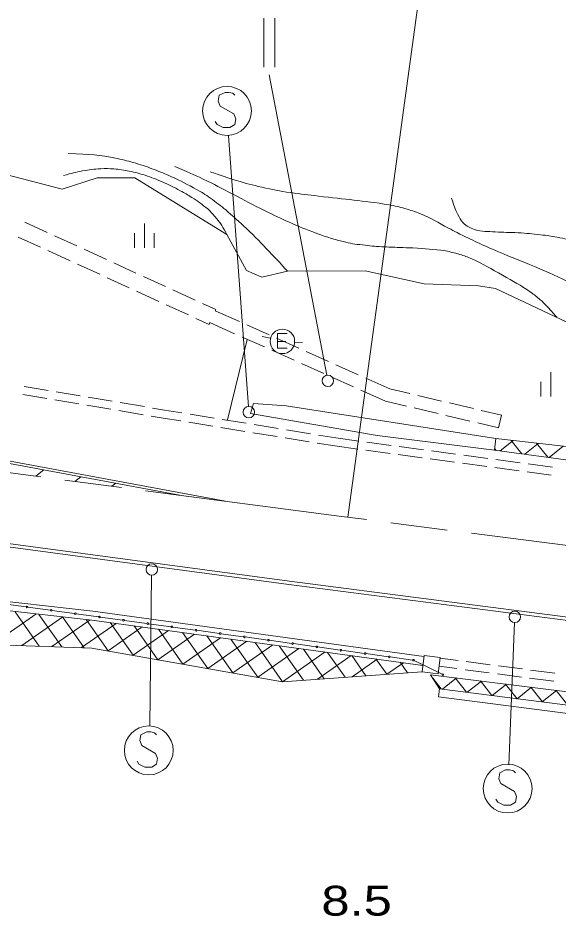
# Model space of a CAD drawing. Units: millimetres, scale not verified. Extents: x 40000 to 680000, y 20000 to 380000.
# Drawn here: x 381781 to 414974, y 259243 to 314387 of the extents above; entities that cross this region are included whole.
import ezdxf
from ezdxf.enums import TextEntityAlignment as Align

# ---------------------------------------------------------------- set-up
doc = ezdxf.new("R2010")
doc.units = ezdxf.units.MM
doc.header["$LTSCALE"] = 1000
doc.linetypes.add('CHAIN', pattern=[18.5, 12, -1.5, 3.5, -1.5])
for name, color, linetype, lineweight in [('M-BMK', 2, 'CHAIN', 13), ('M-STR-HTXT', 7, 'Continuous', 13), ('M-STR-STRC', 7, 'Continuous', 13), ('M-WORK', 1, 'Continuous', 13)]:
    doc.layers.add(name, color=color, linetype=linetype, lineweight=lineweight)
doc.styles.add('ＭＳ Ｐゴシック', font='')
doc.styles.get('ＭＳ Ｐゴシック').set_extended_font_data('MS PGothic')

msp = doc.modelspace()

# ---------------------------------------------------------------- linework, layer by layer
at = {"layer": 'M-BMK'}
msp.add_lwpolyline([(466245, 276725), (465367, 276775), (461626, 277030), (451552, 277917), (441522, 278920), (421551, 281221), (401524, 283798), (381639, 286407), (368423, 288160)], dxfattribs=at)
at = {"layer": 'M-STR-HTXT'}
msp.add_line((402045, 283731), (408817, 333069), dxfattribs=at)
at = {"layer": 'M-STR-STRC'}
for p, q in [((396891, 314375), (396891, 311365)), ((397560, 314375), (397560, 311365)), ((397211, 310899), (400763, 292453)), ((394150, 309640), (394090, 309280)), ((394510, 309820), (394150, 309640)), ((394750, 309820), (394510, 309820)), ((394990, 309760), (394750, 309820)), ((395110, 309640), (394990, 309760)), ((394090, 309280), (394210, 308980)), ((394210, 308980), (395050, 308500)), ((395050, 308500), (395170, 308200)), ((394030, 307840), (393910, 308020)), ((394390, 307660), (394030, 307840)), ((395110, 307840), (394810, 307660)), ((395170, 308200), (395110, 307840)), ((394810, 307660), (394390, 307660)), ((395947, 290531), (394722, 307158)), ((380719, 287127), (391740, 285082)), ((380746, 287275), (394543, 284714)), ((383375, 286634), (382883, 286244)), ((385639, 286214), (385280, 285929)), ((387789, 285815), (387557, 285631)), ((389997, 280169), (389896, 270932)), ((380897, 278413), (382284, 278230)), ((382383, 278216), (383768, 278026)), ((383867, 278012), (385253, 277821)), ((385352, 277808), (386737, 277617)), ((386836, 277603), (388222, 277412)), ((388321, 277399), (389706, 277208)), ((389805, 277194), (391191, 277004)), ((391290, 276990), (392675, 276799)), ((412303, 277261), (411941, 268523)), ((392775, 276786), (394160, 276595)), ((394259, 276581), (395645, 276390)), ((395744, 276377), (397129, 276186)), ((397228, 276172), (398614, 275982)), ((398713, 275968), (400098, 275777)), ((400197, 275764), (401583, 275573)), ((401682, 275559), (403067, 275368)), ((403166, 275355), (404552, 275164)), ((404651, 275150), (406036, 274960)), ((406131, 274931), (407848, 274087)), ((389340, 270373), (389280, 270013)), ((389700, 270553), (389340, 270373)), ((389940, 270553), (389700, 270553)), ((390180, 270493), (389940, 270553)), ((390300, 270373), (390180, 270493)), ((389280, 270013), (389400, 269713)), ((389400, 269713), (390240, 269233)), ((390240, 269233), (390360, 268933)), ((389220, 268573), (389100, 268753)), ((389580, 268393), (389220, 268573)), ((390300, 268573), (390000, 268393)), ((390360, 268933), (390300, 268573)), ((390000, 268393), (389580, 268393)), ((411393, 268033), (411333, 267673)), ((411753, 268213), (411393, 268033)), ((411993, 268213), (411753, 268213)), ((412233, 268153), (411993, 268213)), ((412353, 268033), (412233, 268153)), ((411333, 267673), (411453, 267373)), ((411453, 267373), (412293, 266893)), ((411273, 266233), (411153, 266413)), ((412293, 266893), (412413, 266593)), ((412413, 266593), (412353, 266233)), ((411633, 266053), (411273, 266233)), ((412053, 266053), (411633, 266053)), ((412353, 266233), (412053, 266053))]:
    msp.add_line(p, q, dxfattribs=at)
for centre, radius in [((394630, 308680), 1500), ((400829, 292109), 350), ((395973, 290182), 350), ((390006, 280518), 350), ((382333, 278223), 50), ((383818, 278019), 50), ((412318, 277611), 350), ((385302, 277814), 50), ((386787, 277610), 50), ((388271, 277406), 50), ((389756, 277201), 50), ((391240, 276997), 50), ((392725, 276792), 50), ((394210, 276588), 50), ((395694, 276384), 50), ((397179, 276179), 50), ((398663, 275975), 50), ((400148, 275770), 50), ((401632, 275566), 50), ((403117, 275362), 50), ((404601, 275157), 50), ((406086, 274953), 50), ((407893, 274065), 50), ((389820, 269413), 1500), ((411873, 267073), 1500)]:
    msp.add_circle(centre, radius, dxfattribs=at)
at = {"layer": 'M-WORK'}
for p, q in [((374180, 306584), (384500, 303870)), ((384500, 303870), (386658, 304569)), ((386658, 304569), (388965, 304566)), ((388965, 304566), (394626, 301097)), ((383578, 301221), (382214, 301845)), ((389550, 301771), (389550, 300271)), ((388950, 301171), (388950, 300271)), ((390150, 301171), (390150, 300271)), ((394626, 301097), (395826, 298888)), ((381802, 300934), (383166, 300310)), ((385397, 300389), (384033, 301013)), ((383621, 300102), (384985, 299478)), ((387216, 299557), (385852, 300181)), ((385440, 299270), (386804, 298646)), ((389035, 298725), (387671, 299349)), ((395826, 298888), (396774, 298461)), ((387259, 298438), (388623, 297814)), ((390853, 297893), (389489, 298517)), ((396774, 298461), (398347, 298844)), ((398347, 298844), (403129, 298868)), ((403129, 298868), (406754, 298060)), ((406754, 298060), (410093, 297945)), ((410093, 297945), (411136, 297782)), ((411136, 297782), (417951, 294562)), ((389077, 297606), (390441, 296982)), ((392672, 297062), (391308, 297686)), ((390896, 296774), (392260, 296150)), ((393941, 296481), (393127, 296854)), ((393909, 296409), (393941, 296481)), ((395390, 295747), (393909, 296409)), ((392715, 295942), (393533, 295568)), ((393533, 295568), (393582, 295678)), ((393582, 295678), (395099, 295001)), ((397216, 294931), (395847, 295543)), ((394658, 289704), (395864, 294635)), ((395555, 294797), (396925, 294185)), ((397283, 294719), (396797, 294834)), ((399042, 294115), (397673, 294727)), ((397736, 295006), (397736, 294106)), ((398336, 295006), (397736, 295006)), ((397736, 294526), (398246, 294526)), ((398764, 294471), (399263, 294456)), ((397381, 293981), (398751, 293369)), ((397736, 294106), (398336, 294106)), ((400868, 293299), (399499, 293911)), ((399207, 293165), (400577, 292553)), ((402694, 292483), (401325, 293095)), ((401033, 292349), (402403, 291737)), ((404633, 291617), (403151, 292279)), ((414521, 292638), (414521, 291138)), ((382154, 291758), (383633, 291510)), ((413921, 292038), (413921, 291138)), ((383551, 291017), (382072, 291264)), ((384126, 291428), (385606, 291180)), ((402859, 291533), (404376, 290855)), ((405874, 291325), (404633, 291617)), ((407820, 290867), (406360, 291210)), ((385524, 290687), (384044, 290934)), ((386099, 291097), (387578, 290850)), ((388072, 290767), (389551, 290520)), ((396264, 290723), (396068, 290103)), ((398261, 290564), (396264, 290723)), ((404376, 290855), (405653, 290555)), ((409767, 290408), (408307, 290752)), ((387496, 290357), (386017, 290604)), ((389469, 290026), (387990, 290274)), ((390044, 290437), (390787, 290313)), ((390787, 290313), (391861, 290138)), ((396068, 290103), (403854, 288749)), ((411141, 288555), (398261, 290564)), ((406140, 290440), (407600, 290096)), ((411495, 290002), (410254, 290294)), ((390706, 289820), (389962, 289944)), ((391784, 289644), (390706, 289820)), ((393758, 289324), (392277, 289564)), ((392355, 290058), (393835, 289818)), ((394329, 289737), (395809, 289497)), ((408087, 289982), (409547, 289638)), ((410034, 289524), (411311, 289223)), ((411311, 289223), (411495, 290002)), ((395732, 289003), (394251, 289243)), ((396303, 289417), (397783, 289176)), ((398277, 289096), (399758, 288855)), ((397706, 288682), (396225, 288923)), ((399680, 288361), (398200, 288602)), ((400251, 288775), (401325, 288601)), ((401325, 288601), (402733, 288410)), ((403854, 288749), (411078, 287849)), ((411078, 287849), (411141, 288555)), ((411141, 288555), (422970, 287220)), ((411426, 287802), (412210, 288434)), ((412753, 287623), (412088, 288448)), ((401252, 288106), (400174, 288281)), ((402664, 287915), (401252, 288106)), ((403228, 288344), (404715, 288143)), ((405210, 288076), (406697, 287875)), ((411167, 287837), (411086, 287938)), ((412928, 287600), (413747, 288260)), ((414339, 287409), (413643, 288272)), ((414429, 287397), (415284, 288087)), ((404646, 287647), (403159, 287848)), ((406628, 287380), (405141, 287581)), ((408610, 287112), (407123, 287313)), ((407192, 287808), (408679, 287607)), ((409174, 287540), (410661, 287339)), ((423043, 286235), (411078, 287849)), ((410592, 286844), (409105, 287045)), ((412574, 286576), (411087, 286777)), ((411156, 287273), (412643, 287072)), ((413138, 287005), (414625, 286804)), ((414556, 286309), (413069, 286510)), ((398434, 279606), (376806, 282492)), ((398460, 279804), (376832, 282690)), ((420061, 276809), (398434, 279606)), ((420085, 277008), (398460, 279804)), ((379362, 278744), (386393, 277964)), ((379302, 278197), (386325, 277418)), ((386393, 277964), (406732, 275179)), ((382880, 277785), (380196, 275906)), ((381618, 277920), (383095, 275809)), ((384546, 277608), (382026, 275845)), ((383068, 277765), (384470, 275763)), ((386211, 277430), (383857, 275783)), ((384519, 277611), (385845, 275717)), ((385970, 277456), (387322, 275523)), ((386325, 277418), (406663, 274634)), ((387819, 277214), (385688, 275722)), ((389424, 276994), (387323, 275523)), ((387446, 277265), (388854, 275253)), ((388931, 277061), (390386, 274982)), ((390416, 276858), (391918, 274712)), ((391028, 276774), (388855, 275253)), ((392633, 276555), (390386, 274982)), ((391901, 276655), (393450, 274441)), ((394238, 276335), (391918, 274712)), ((393386, 276451), (394982, 274171)), ((379165, 275941), (386318, 275701)), ((395842, 276115), (393450, 274441)), ((394871, 276248), (396514, 273900)), ((397447, 275895), (394982, 274171)), ((396356, 276045), (398046, 273630)), ((397841, 275841), (399325, 273721)), ((386318, 275701), (398046, 273630)), ((399051, 275676), (396514, 273900)), ((400656, 275456), (398046, 273630)), ((399326, 275638), (400604, 273812)), ((402260, 275236), (400182, 273782)), ((400811, 275435), (401883, 273903)), ((402296, 275231), (403162, 273994)), ((406614, 274239), (406740, 275239)), ((406740, 275239), (407732, 275113)), ((403865, 275017), (402317, 273934)), ((403780, 275028), (404441, 274085)), ((405469, 274797), (404453, 274086)), ((405265, 274825), (405720, 274176)), ((407732, 275113), (407606, 274114)), ((407727, 275073), (408825, 274930)), ((409321, 274865), (410808, 274671)), ((398046, 273630), (406614, 274239)), ((406616, 274256), (406589, 274238)), ((407606, 274114), (406614, 274239)), ((407664, 274577), (408763, 274434)), ((409259, 274369), (410746, 274175)), ((411242, 274110), (412729, 273916)), ((411304, 274606), (412792, 274412)), ((413287, 274347), (414775, 274153)), ((407137, 274059), (419500, 272523)), ((407685, 273201), (407137, 274059)), ((407160, 274023), (407196, 274052)), ((407791, 273188), (407271, 273850)), ((407865, 273178), (408734, 273861)), ((409345, 272988), (408653, 273871)), ((409396, 272982), (410272, 273670)), ((410900, 272789), (410202, 273678)), ((413225, 273851), (414712, 273657)), ((407685, 273201), (407621, 272705)), ((419456, 271692), (407685, 273201)), ((410927, 272786), (411810, 273479)), ((412455, 272590), (411752, 273486)), ((412459, 272589), (413348, 273287)), ((414010, 272390), (413301, 273293)), ((413990, 272393), (414886, 273096)), ((415565, 272191), (414851, 273101)), ((407621, 272705), (419394, 271196))]:
    msp.add_line(p, q, dxfattribs=at)
msp.add_circle((398036, 294526), 750, dxfattribs=at)
for points, knots in [([(398347, 298844), (397896, 299334), (397778, 299460), (397408, 299850), (396870, 300416), (396571, 300736), (396008, 301279), (395503, 301767), (395214, 302036), (394678, 302491), (394320, 302794), (394115, 302959), (393732, 303231), (393377, 303484), (393175, 303625), (392794, 303839), (392180, 304184), (391826, 304359), (391184, 304650), (390794, 304827), (390573, 304922), (390172, 305073), (389733, 305239), (389487, 305337), (389035, 305467), (388586, 305596), (388331, 305660), (387874, 305759), (386721, 306010), (386277, 305990), (384870, 306072)], [0, 0, 0, 0, 1, 1, 1, 2, 2, 2, 3, 3, 3, 4, 4, 4, 5, 5, 5, 6, 6, 6, 7, 7, 7, 8, 8, 8, 9, 9, 9, 10, 10, 10, 10]), ([(384584, 304712), (385129, 304864), (385291, 304911), (385753, 304993), (386187, 305071), (386433, 305108), (386873, 305132), (387186, 305149), (387363, 305139), (387675, 305116), (388049, 305087), (388259, 305058), (388626, 304981), (389009, 304901), (389221, 304844), (389593, 304724), (390026, 304584), (390265, 304492), (390683, 304311), (391112, 304125), (391344, 304000), (391757, 303779), (392040, 303628), (392195, 303536), (392466, 303364), (392863, 303111), (393083, 302962), (393443, 302658), (393678, 302460), (393784, 302320), (393979, 302083), (394273, 301728), (394352, 301569), (394625, 301097)], [0, 0, 0, 0, 1, 1, 1, 2, 2, 2, 3, 3, 3, 4, 4, 4, 5, 5, 5, 6, 6, 6, 7, 7, 7, 8, 8, 8, 9, 9, 9, 10, 10, 10, 11, 11, 11, 11]), ([(414896, 296006), (414748, 296182), (414706, 296228), (414581, 296368), (414320, 296657), (414180, 296828), (413883, 297081), (413658, 297273), (413533, 297383), (413289, 297550), (412641, 297993), (412248, 298198), (411565, 298584), (410834, 298997), (410434, 299250), (409669, 299592), (409387, 299718), (409224, 299781), (408929, 299870), (408590, 299973), (408397, 300025), (408048, 300079), (407272, 300197), (406832, 300222), (406049, 300266), (405733, 300283), (405555, 300281), (405239, 300293), (404811, 300309), (404572, 300312), (404145, 300341), (403677, 300373), (403415, 300389), (402949, 300447), (402487, 300504), (402225, 300537), (401773, 300652), (401027, 300841), (400614, 300973), (399895, 301247), (398725, 301693), (398095, 302007), (396964, 302546), (396167, 302926), (395742, 303183), (394956, 303587), (394261, 303944), (393879, 304158), (393173, 304493), (392500, 304812), (392271, 304909), (391429, 305266)], [0, 0, 0, 0, 1, 1, 1, 2, 2, 2, 3, 3, 3, 4, 4, 4, 5, 5, 5, 6, 6, 6, 7, 7, 7, 8, 8, 8, 9, 9, 9, 10, 10, 10, 11, 11, 11, 12, 12, 12, 13, 13, 13, 14, 14, 14, 15, 15, 15, 16, 16, 16, 17, 17, 17, 17]), ([(422844, 290726), (422356, 291589), (422227, 291833), (421780, 292511), (421480, 292967), (421315, 293225), (420983, 293659), (420738, 293979), (420598, 294157), (420322, 294450), (419840, 294962), (419556, 295239), (419033, 295709), (418632, 296070), (418403, 296268), (417979, 296600), (417546, 296938), (417304, 297129), (416847, 297432), (416456, 297691), (416240, 297842), (415826, 298061), (414953, 298524), (414436, 298729), (413529, 299118), (412666, 299488), (412167, 299659), (411304, 300028), (410299, 300459), (409748, 300728), (408765, 301206), (408554, 301309), (408442, 301379), (408233, 301487), (407563, 301832), (407213, 302081), (406513, 302362), (406151, 302508), (405942, 302575), (405567, 302684), (405191, 302793), (404976, 302846), (404589, 302911), (402907, 303190), (401949, 303236), (400257, 303447), (399586, 303530), (399209, 303563), (398540, 303662), (397843, 303766), (397455, 303841), (396768, 303994), (396158, 304131), (395820, 304224), (395221, 304401), (394574, 304593), (394360, 304671), (393585, 304949)], [0, 0, 0, 0, 1, 1, 1, 2, 2, 2, 3, 3, 3, 4, 4, 4, 5, 5, 5, 6, 6, 6, 7, 7, 7, 8, 8, 8, 9, 9, 9, 10, 10, 10, 11, 11, 11, 12, 12, 12, 13, 13, 13, 14, 14, 14, 15, 15, 15, 16, 16, 16, 17, 17, 17, 18, 18, 18, 19, 19, 19, 19]), ([(427578, 289149), (426701, 289392), (426418, 289464), (425716, 289773), (425091, 290048), (424724, 290191), (424174, 290594), (423798, 290869), (423637, 291087), (423324, 291432), (422956, 291836), (422751, 292067), (422429, 292508), (421661, 293560), (421347, 294227), (420646, 295325), (420107, 296169), (419804, 296641), (419258, 297482), (419002, 297877), (418873, 298109), (418598, 298491), (418250, 298974), (418099, 299286), (417675, 299704), (417360, 300015), (417141, 300150), (416752, 300363), (416509, 300496), (416361, 300554), (416096, 300636), (415647, 300776), (415388, 300833), (414925, 300920), (414528, 300994), (414304, 301029), (413904, 301077), (413362, 301142), (413057, 301164), (412512, 301199), (411966, 301234), (411658, 301207), (411113, 301252), (410616, 301292), (410315, 301231), (409845, 301398), (409545, 301504), (409367, 301580), (409138, 301800), (408966, 301965), (408934, 302112), (408822, 302322), (408624, 302692), (408588, 302851), (408434, 303322)], [0, 0, 0, 0, 1, 1, 1, 2, 2, 2, 3, 3, 3, 4, 4, 4, 5, 5, 5, 6, 6, 6, 7, 7, 7, 8, 8, 8, 9, 9, 9, 10, 10, 10, 11, 11, 11, 12, 12, 12, 13, 13, 13, 14, 14, 14, 15, 15, 15, 16, 16, 16, 17, 17, 17, 18, 18, 18, 18])]:
    msp.add_open_spline(points, degree=3, knots=knots, dxfattribs=at)

# ---------------------------------------------------------------- texts
at = {"layer": 'M-STR-HTXT', "style": 'ＭＳ Ｐゴシック', "width": 1.3}
msp.add_text('8.5', height=1833, dxfattribs=at).set_placement((402594, 258719), align=Align.BOTTOM_CENTER)

doc.saveas('drawing.dxf')
